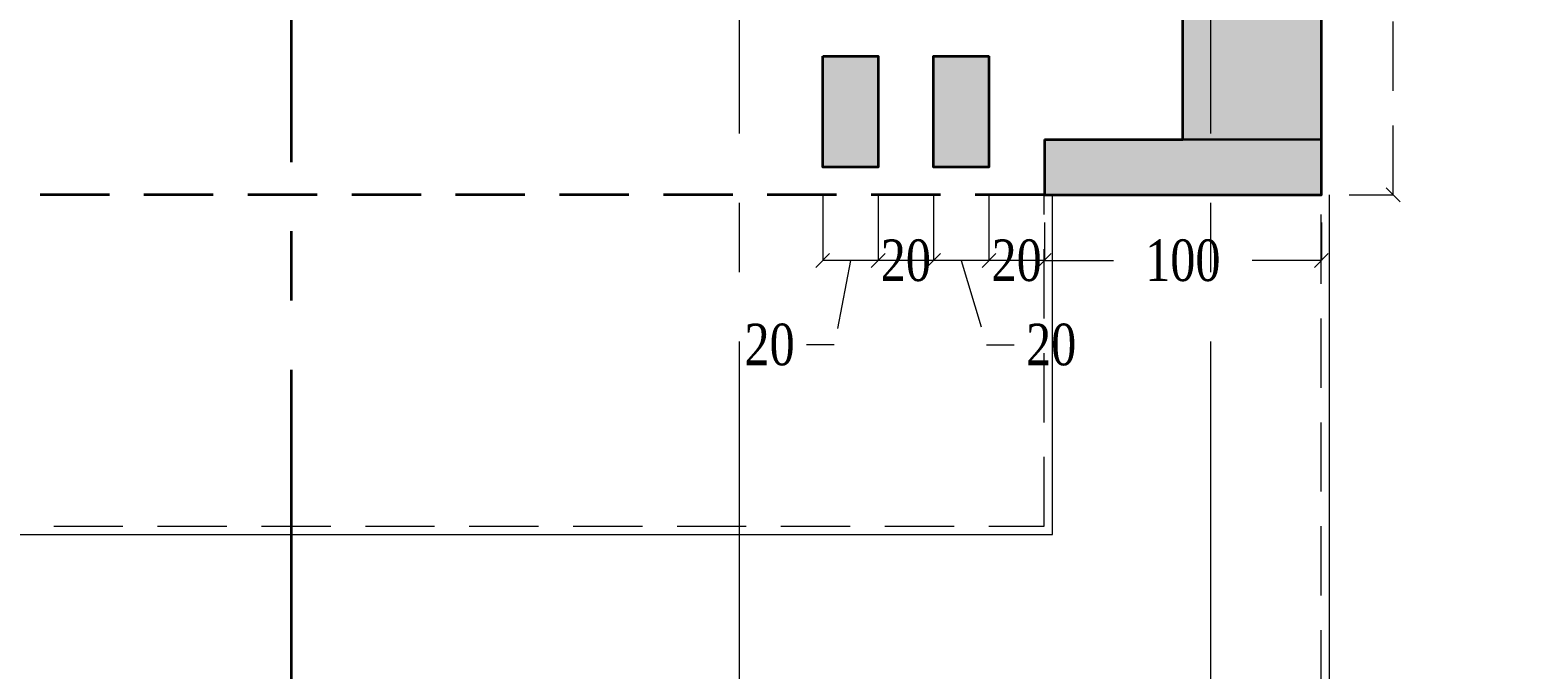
# Model space of a CAD drawing. Header units: inches. Extents: x -114 to 635, y -137 to 57.
# Drawn here: x 97.69 to 103.05, y 7.67 to 9.98 of the extents above; entities that cross this region are included whole.
import ezdxf

# ---------------------------------------------------------------- set-up
doc = ezdxf.new("R2010")
doc.units = ezdxf.units.IN
doc.header["$MEASUREMENT"] = 0
doc.header["$PDMODE"] = 98
for name, pattern in [('( Hidden )', [0.375, 0.25, -0.125]), ('CENTER', [2, 1.25, -0.25, 0.25, -0.25]), ('CENTERX2', [4, 2.5, -0.5, 0.5, -0.5]), ('DASHED2', [0.375, 0.25, -0.125]), ('VILLA AXIS$0$CENTER', [2, 1.25, -0.25, 0.25, -0.25])]:
    doc.linetypes.add(name, pattern=pattern)
doc.layers.get('0').update_dxf_attribs({"lineweight": 5})
doc.layers.get('Defpoints').update_dxf_attribs({"lineweight": 5})
for name, color, linetype, lineweight in [('A-SECTION LINE', 230, 'Continuous', 35), ('COLUMNS HATCH', 1, 'Continuous', 5), ('DETAILS DIMENSION', 15, 'Continuous', 5), ('E-AX', 9, '( Hidden )', 0), ('HATCH', 15, 'Continuous', 0), ('PROPOSED COLUMNS', 6, 'Continuous', 30), ('STAIR', 1, 'Continuous', 5), ('WALL PROPOSED', 7, 'Continuous', 30)]:
    doc.layers.add(name, color=color, linetype=linetype, lineweight=lineweight)
doc.layers.add('AXIES', color=7, linetype='CENTER', lineweight=0, true_color=0x949596)
doc.styles.add('ST', font='times.ttf', dxfattribs={"width": 0.8})
doc.dimstyles.new('RASH PLAN', dxfattribs={"dimtxt": 0.15, "dimasz": 0.05, "dimexe": 0, "dimexo": 0.1, "dimgap": 0.05, "dimtad": 0, "dimdec": 0, "dimlfac": 100, "dimzin": 0, "dimdsep": 46, "dimtxsty": 'ST', "dimblk": 'OBLIQUE', "dimcen": 0.09, "dimclrd": 200, "dimclre": 6, "dimclrt": 1, "dimadec": 0, "dimazin": 0, "dimtfac": 1, "dimtdec": 0, "dimtmove": 1, "dimatfit": 3, "dimldrblk": 'OBLIQUE', "dimfxl": 0, "dimtolj": 1, "dimtzin": 0, "dimlwd": -1, "dimlwe": -1, "dimarcsym": 0})

# ---------------------------------------------------------------- blocks, each defined once
blk = doc.blocks.new('_Oblique')
at = {"color": 0, "lineweight": -2}
blk.add_line((-0.5, -0.5), (0.5, 0.5), dxfattribs=at)
blk = doc.blocks.new('*D378')
at = {"layer": 'Defpoints', "color": 0, "transparency": 16777216}
for p in [(102.3511, 11.3798), (102.6103, 11.3798), (102.3511, 9.3798)]:
    blk.add_point(p, dxfattribs=at)
at = {"layer": 'DETAILS DIMENSION', "color": 6, "transparency": 16777216}
for p, q in [((102.4511, 11.3798), (102.6103, 11.3798)), ((102.4511, 9.3798), (102.6103, 9.3798))]:
    blk.add_line(p, q, dxfattribs=at)
at = {"layer": 'DETAILS DIMENSION', "color": 200, "linetype": 'DASHED2', "transparency": 16777216}
for p, q in [((102.6103, 11.3798), (102.6103, 10.5576)), ((102.6103, 9.3798), (102.6103, 10.202))]:
    blk.add_line(p, q, dxfattribs=at)
at = {"layer": 'DETAILS DIMENSION', "color": 200, "transparency": 16777216, "xscale": 0.05, "yscale": 0.05, "zscale": 0.05}
for p, rotation in [((102.6103, 11.3798), 90), ((102.6103, 9.3798), 270)]:
    blk.add_blockref('_Oblique', p, dxfattribs=dict(at, rotation=rotation))
at = {"layer": 'DETAILS DIMENSION', "color": 1, "transparency": 16777216, "insert": (102.6103, 10.3798), "char_height": 0.15, "attachment_point": 5, "rotation": 90, "style": 'ST'}
blk.add_mtext('\\A1;200', dxfattribs=at)
blk = doc.blocks.new('*D379')
at = {"layer": 'Defpoints', "color": 0, "transparency": 16777216}
for p in [(101.3511, 9.3798), (102.3511, 9.3798), (101.3511, 9.1424)]:
    blk.add_point(p, dxfattribs=at)
at = {"layer": 'DETAILS DIMENSION', "color": 6, "transparency": 16777216}
for p, q in [((101.3511, 9.2798), (101.3511, 9.1424)), ((102.3511, 9.2798), (102.3511, 9.1424))]:
    blk.add_line(p, q, dxfattribs=at)
at = {"layer": 'DETAILS DIMENSION', "color": 200, "linetype": 'DASHED2', "transparency": 16777216}
for p, q in [((101.3511, 9.1424), (101.6817, 9.1424)), ((102.3511, 9.1424), (102.0204, 9.1424))]:
    blk.add_line(p, q, dxfattribs=at)
at = {"layer": 'DETAILS DIMENSION', "color": 200, "transparency": 16777216, "xscale": 0.05, "yscale": 0.05, "zscale": 0.05, "rotation": 180}
blk.add_blockref('_Oblique', (101.3511, 9.1424), dxfattribs=at)
at = {"layer": 'DETAILS DIMENSION', "color": 200, "transparency": 16777216, "xscale": 0.05, "yscale": 0.05, "zscale": 0.05}
blk.add_blockref('_Oblique', (102.3511, 9.1424), dxfattribs=at)
at = {"layer": 'DETAILS DIMENSION', "color": 1, "transparency": 16777216, "insert": (101.8511, 9.1424), "char_height": 0.15, "attachment_point": 5, "style": 'ST'}
blk.add_mtext('\\A1;100', dxfattribs=at)
blk = doc.blocks.new('*D380')
at = {"layer": 'Defpoints', "color": 0, "transparency": 16777216}
for p in [(101.1511, 9.4798), (101.3511, 9.3798), (101.1511, 9.1424)]:
    blk.add_point(p, dxfattribs=at)
at = {"layer": 'DETAILS DIMENSION', "color": 6, "transparency": 16777216}
for p, q in [((101.1511, 9.3798), (101.1511, 9.1424)), ((101.3511, 9.2798), (101.3511, 9.1424))]:
    blk.add_line(p, q, dxfattribs=at)
at = {"layer": 'DETAILS DIMENSION', "color": 200, "linetype": 'DASHED2', "transparency": 16777216}
blk.add_line((101.3511, 9.1424), (101.1511, 9.1424), dxfattribs=at)
at = {"layer": 'DETAILS DIMENSION', "color": 200, "transparency": 16777216, "xscale": 0.05, "yscale": 0.05, "zscale": 0.05, "rotation": 180}
blk.add_blockref('_Oblique', (101.1511, 9.1424), dxfattribs=at)
at = {"layer": 'DETAILS DIMENSION', "color": 200, "transparency": 16777216, "xscale": 0.05, "yscale": 0.05, "zscale": 0.05}
blk.add_blockref('_Oblique', (101.3511, 9.1424), dxfattribs=at)
at = {"layer": 'DETAILS DIMENSION', "color": 1, "transparency": 16777216, "insert": (101.2511, 9.1424), "char_height": 0.15, "attachment_point": 5, "style": 'ST'}
blk.add_mtext('\\A1;20', dxfattribs=at)
blk = doc.blocks.new('*D381')
at = {"layer": 'Defpoints', "color": 0, "transparency": 16777216}
for p in [(100.9511, 9.4798), (101.1511, 9.4798), (100.9511, 9.1424)]:
    blk.add_point(p, dxfattribs=at)
at = {"layer": 'DETAILS DIMENSION', "color": 6, "transparency": 16777216}
for p, q in [((100.9511, 9.3798), (100.9511, 9.1424)), ((101.1511, 9.3798), (101.1511, 9.1424))]:
    blk.add_line(p, q, dxfattribs=at)
at = {"layer": 'DETAILS DIMENSION', "color": 200, "linetype": 'DASHED2', "transparency": 16777216}
for p, q in [((101.1511, 9.1424), (100.9511, 9.1424)), ((101.0511, 9.1424), (101.1422, 8.8385)), ((101.1422, 8.8385), (101.2422, 8.8385))]:
    blk.add_line(p, q, dxfattribs=at)
at = {"layer": 'DETAILS DIMENSION', "color": 200, "transparency": 16777216, "xscale": 0.05, "yscale": 0.05, "zscale": 0.05, "rotation": 180}
blk.add_blockref('_Oblique', (100.9511, 9.1424), dxfattribs=at)
at = {"layer": 'DETAILS DIMENSION', "color": 200, "transparency": 16777216, "xscale": 0.05, "yscale": 0.05, "zscale": 0.05}
blk.add_blockref('_Oblique', (101.1511, 9.1424), dxfattribs=at)
at = {"layer": 'DETAILS DIMENSION', "color": 1, "transparency": 16777216, "insert": (101.3758, 8.8385), "char_height": 0.15, "attachment_point": 5, "style": 'ST'}
blk.add_mtext('\\A1;20', dxfattribs=at)
blk = doc.blocks.new('*D382')
at = {"layer": 'Defpoints', "color": 0, "transparency": 16777216}
for p in [(100.7511, 9.4798), (100.9511, 9.4798), (100.7511, 9.1424)]:
    blk.add_point(p, dxfattribs=at)
at = {"layer": 'DETAILS DIMENSION', "color": 6, "transparency": 16777216}
for p, q in [((100.7511, 9.3798), (100.7511, 9.1424)), ((100.9511, 9.3798), (100.9511, 9.1424))]:
    blk.add_line(p, q, dxfattribs=at)
at = {"layer": 'DETAILS DIMENSION', "color": 200, "linetype": 'DASHED2', "transparency": 16777216}
blk.add_line((100.9511, 9.1424), (100.7511, 9.1424), dxfattribs=at)
at = {"layer": 'DETAILS DIMENSION', "color": 200, "transparency": 16777216, "xscale": 0.05, "yscale": 0.05, "zscale": 0.05, "rotation": 180}
blk.add_blockref('_Oblique', (100.7511, 9.1424), dxfattribs=at)
at = {"layer": 'DETAILS DIMENSION', "color": 200, "transparency": 16777216, "xscale": 0.05, "yscale": 0.05, "zscale": 0.05}
blk.add_blockref('_Oblique', (100.9511, 9.1424), dxfattribs=at)
at = {"layer": 'DETAILS DIMENSION', "color": 1, "transparency": 16777216, "insert": (100.8511, 9.1424), "char_height": 0.15, "attachment_point": 5, "style": 'ST'}
blk.add_mtext('\\A1;20', dxfattribs=at)
blk = doc.blocks.new('*D383')
at = {"layer": 'Defpoints', "color": 0, "transparency": 16777216}
for p in [(100.5511, 9.4798), (100.7511, 9.4798), (100.5511, 9.1424)]:
    blk.add_point(p, dxfattribs=at)
at = {"layer": 'DETAILS DIMENSION', "color": 6, "transparency": 16777216}
for p, q in [((100.5511, 9.3798), (100.5511, 9.1424)), ((100.7511, 9.3798), (100.7511, 9.1424))]:
    blk.add_line(p, q, dxfattribs=at)
at = {"layer": 'DETAILS DIMENSION', "color": 200, "linetype": 'DASHED2', "transparency": 16777216}
for p, q in [((100.7511, 9.1424), (100.5511, 9.1424)), ((100.6511, 9.1424), (100.5929, 8.8385)), ((100.5929, 8.8385), (100.4929, 8.8385))]:
    blk.add_line(p, q, dxfattribs=at)
at = {"layer": 'DETAILS DIMENSION', "color": 200, "transparency": 16777216, "xscale": 0.05, "yscale": 0.05, "zscale": 0.05, "rotation": 180}
blk.add_blockref('_Oblique', (100.5511, 9.1424), dxfattribs=at)
at = {"layer": 'DETAILS DIMENSION', "color": 200, "transparency": 16777216, "xscale": 0.05, "yscale": 0.05, "zscale": 0.05}
blk.add_blockref('_Oblique', (100.7511, 9.1424), dxfattribs=at)
at = {"layer": 'DETAILS DIMENSION', "color": 1, "transparency": 16777216, "insert": (100.3594, 8.8385), "char_height": 0.15, "attachment_point": 5, "style": 'ST'}
blk.add_mtext('\\A1;20', dxfattribs=at)
blk = doc.blocks.new('DASLASDLASLDASLASDLASLQWELQWELQWELQWELQ')
at = {"layer": 'AXIES', "linetype": 'CENTERX2', "ltscale": 0.5}
for p, q in [((39.6784, -578.2063), (39.6784, -610.1736)), ((41.3786, -578.2063), (41.3786, -610.1736))]:
    blk.add_line(p, q, dxfattribs=at)
blk = doc.blocks.new('QEWQWQWASDASDASADAAS')
at = {"layer": 'COLUMNS HATCH', "ltscale": 300}
for points in [[(162.8236, -500.3573), (163.0236, -500.3573), (163.0236, -500.7573), (162.8236, -500.7573)], [(163.2236, -500.3573), (163.4236, -500.3573), (163.4236, -500.7573), (163.2236, -500.7573)], [(163.6236, -500.6573), (164.6236, -500.6573), (164.6236, -500.8573), (163.6236, -500.8573)]]:
    blk.add_hatch(color=256, dxfattribs=at).paths.add_polyline_path(points)
at = {"layer": 'PROPOSED COLUMNS'}
for points in [[(162.8236, -500.3573), (163.0236, -500.3573), (163.0236, -500.7573), (162.8236, -500.7573)], [(163.2236, -500.3573), (163.4236, -500.3573), (163.4236, -500.7573), (163.2236, -500.7573)], [(163.6236, -500.6573), (164.6236, -500.6573), (164.6236, -500.8573), (163.6236, -500.8573)]]:
    blk.add_lwpolyline(points, close=True, dxfattribs=at)

msp = doc.modelspace()

# ---------------------------------------------------------------- hatches: boundary and pattern name
at = {"layer": 'HATCH', "true_color": 0x939598}
h = msp.add_hatch(color=252, dxfattribs=at)
h.dxf.hatch_style = 1
h.paths.add_polyline_path([(103.0511, 11.5798), (102.5504, 11.5798), (102.5504, 15.8789), (102.3504, 15.8789), (102.3504, 14.58), (102.2508, 14.58), (102.2508, 14.495), (102.2508, 14.38), (102.3504, 14.38), (102.3504, 11.5798), (101.6507, 11.5798), (101.6507, 11.3798), (101.8507, 11.3798), (101.8507, 9.5798), (101.3511, 9.5798), (101.3511, 9.3798), (102.3511, 9.3798), (102.3511, 11.3798), (103.0511, 11.3798)])
h.paths.add_polyline_path([(102.2511, 11.3798), (102.2511, 10.8798), (101.9507, 10.8798), (101.9507, 11.3798)], flags=16)
h = msp.add_hatch(color=252, dxfattribs=at)
h.dxf.hatch_style = 1
h.paths.add_polyline_path([(100.7511, 9.8798), (100.5511, 9.8798), (100.5511, 9.4798), (100.7511, 9.4798)])
h = msp.add_hatch(color=252, dxfattribs=at)
h.dxf.hatch_style = 1
h.paths.add_polyline_path([(101.1511, 9.8798), (100.9511, 9.8798), (100.9511, 9.4798), (101.1511, 9.4798)])

# ---------------------------------------------------------------- linework, layer by layer
at = {"layer": 'A-SECTION LINE', "linetype": 'VILLA AXIS$0$CENTER'}
msp.add_lwpolyline([(98.6333, 5.498), (98.6333, 32.8456)], dxfattribs=at)
at = {"layer": 'STAIR', "linetype": '( Hidden )'}
for points in [[(91.9503, 7.1836), (102.3501, 7.1836), (102.3501, 9.3798)], [(92.1503, 8.1836), (101.3501, 8.1836), (101.3501, 9.3798)]]:
    msp.add_lwpolyline(points, dxfattribs=at)
at = {"layer": 'STAIR', "linetype": 'Continuous'}
for points in [[(91.9503, 7.1536), (102.3801, 7.1536), (102.3801, 9.3798)], [(92.1503, 8.1536), (101.3801, 8.1536), (101.3801, 9.3798)]]:
    msp.add_lwpolyline(points, dxfattribs=at)
at = {"layer": 'WALL PROPOSED', "linetype": 'DASHED2', "lineweight": 35}
msp.add_line((101.3511, 9.3798), (92.2513, 9.3798), dxfattribs=at)
at = {"layer": 'WALL PROPOSED', "linetype": 'Continuous', "lineweight": 35, "flags": 128}
for points in [[(101.3511, 9.5798), (101.3511, 9.3798), (102.3511, 9.3798), (102.3511, 11.3798)], [(101.3511, 9.5798), (101.8507, 9.5798), (101.8507, 11.3798)]]:
    msp.add_lwpolyline(points, dxfattribs=at)
for points in [[(100.5511, 9.8798), (100.7511, 9.8798), (100.7511, 9.4798), (100.5511, 9.4798)], [(101.1511, 9.8798), (101.1511, 9.4798), (100.9511, 9.4798), (100.9511, 9.8798)]]:
    msp.add_lwpolyline(points, close=True, dxfattribs=at)

# ---------------------------------------------------------------- block references
at = {"layer": 'E-AX'}
msp.add_blockref('DASLASDLASLDASLASDLASLQWELQWELQWELQWELQ', (60.5717, 613.0572), dxfattribs=at)
at = {"layer": 'PROPOSED COLUMNS'}
msp.add_blockref('QEWQWQWASDASDASADAAS', (-62.2725, 510.2371), dxfattribs=at)

# ---------------------------------------------------------------- dimensions: what is measured, and where the dimension line sits
at = {"layer": 'DETAILS DIMENSION'}
dim = msp.add_linear_dim(base=(102.6103, 11.3798), p1=(102.3511, 9.3798), p2=(102.3511, 11.3798), angle=90, dimstyle='RASH PLAN', dxfattribs=at)
dim.commit()
dim.dimension.update_dxf_attribs({"geometry": '*D378', "text_midpoint": (102.6103, 10.3798)})
for base, p1, p2, picture, middle in [((100.5511, 9.1424), (100.7511, 9.4798), (100.5511, 9.4798), '*D383', (100.4429, 8.8385)), ((100.7511, 9.1424), (100.9511, 9.4798), (100.7511, 9.4798), '*D382', (100.8511, 9.1424)), ((101.1511, 9.1424), (101.3511, 9.3798), (101.1511, 9.4798), '*D380', (101.2511, 9.1424))]:
    dim = msp.add_linear_dim(base=base, p1=p1, p2=p2, dimstyle='RASH PLAN', dxfattribs=at)
    dim.commit()
    dim.dimension.update_dxf_attribs({"geometry": picture, "text_midpoint": middle, "dimtype": 160})
for base, p1, p2, picture, middle in [((100.9511, 9.1424), (101.1511, 9.4798), (100.9511, 9.4798), '*D381', (101.2922, 8.8385)), ((101.3511, 9.1424), (102.3511, 9.3798), (101.3511, 9.3798), '*D379', (101.8511, 9.1424))]:
    dim = msp.add_linear_dim(base=base, p1=p1, p2=p2, dimstyle='RASH PLAN', dxfattribs=at)
    dim.commit()
    dim.dimension.update_dxf_attribs({"geometry": picture, "text_midpoint": middle})

doc.saveas('drawing.dxf')
